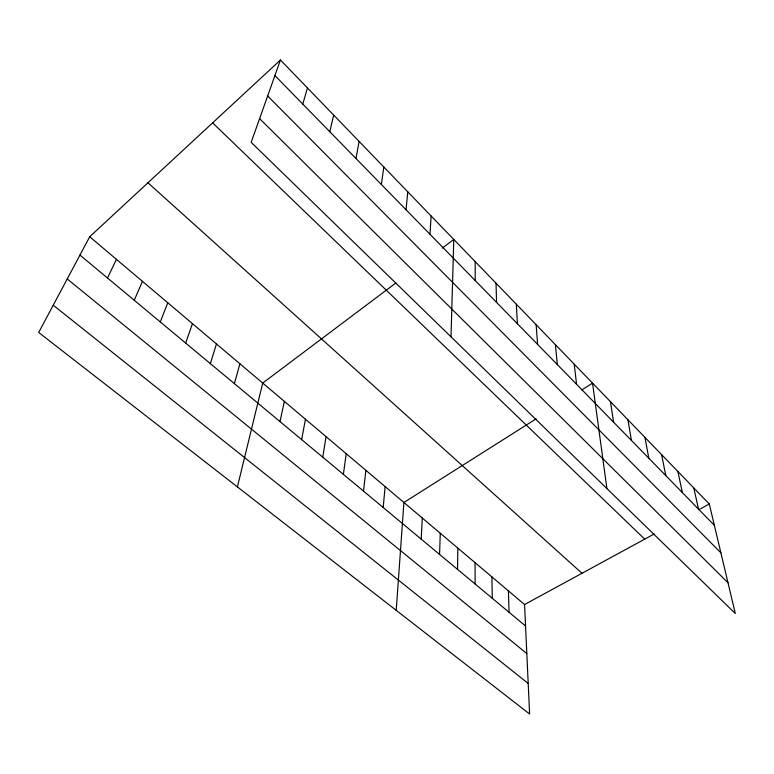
<?xml version="1.0" encoding="UTF-8"?>
<svg xmlns="http://www.w3.org/2000/svg" width="774" height="774" viewBox="0 0 774 774"><rect width="100%" height="100%" fill="white"/><g stroke="black" fill="none" stroke-linecap="round" stroke-linejoin="round"><path stroke-width="1.16" d="M457.521 569.364L457.86 548.118M451.01 336.825L453.777 239.447L442.264 248.106M439.564 554.407L440.271 533.238M421.201 539.12L422.294 518.029M429.986 234.261L431.108 215.975M396.22 610.338L403.912 502.481L536.101 418.85M383.188 507.492L385.113 486.585M406.04 209.744L407.801 191.836M363.519 491.113L365.879 470.321M343.385 474.356L346.21 453.68M381.379 184.502L383.807 166.99M322.768 457.192L326.067 436.652M355.972 158.506L359.107 141.419M301.647 439.613L305.459 419.218M280.004 421.607L284.348 401.358M329.782 131.696L333.681 115.094M237.405 486.914L262.725 383.072L395.843 283.003M234.396 383.643L239.892 363.761M302.779 104.064L307.471 87.955M210.354 363.625L216.468 343.946M185.663 343.066L192.436 323.629M280.459 59.995L251.173 142.329L735.3 613.511L709.294 504.009L280.459 59.995L89.716 236.747L38.7 332.481L529.61 714.005L524.559 604.533L89.716 236.747M160.305 321.965L167.774 302.76M134.25 300.283L142.455 281.349M107.48 277.992L116.439 259.348M581.758 389.961L592.545 383.13L606.903 488.539M524.559 604.533L654.194 533.992M698.835 509.698L709.294 504.009M53.232 305.208L528.197 683.461M67.232 278.95L526.823 653.566M79.954 255.081L525.556 625.992M147.95 182.78L582 573.273M212.618 122.853L644.694 539.159M259.609 118.606L727.995 582.745M267.669 95.957L720.884 552.81M274.925 75.552L714.354 525.314M693.765 487.93L698.545 509.128M677.869 471.472L682.358 492.564M661.606 454.638L665.785 475.604M644.955 437.397L648.815 458.227M627.908 419.74L631.42 440.425M610.444 401.658L613.598 422.188M574.211 364.138L576.582 384.301M555.403 344.672L557.357 364.622M536.121 324.703L537.62 344.43M516.335 304.221L517.371 323.696M508.412 590.872L509.089 612.282M496.028 283.197L496.569 302.411M491.916 576.92L492.274 598.283M475.188 261.612L475.207 280.546M475.072 562.669L475.091 583.983"/></g></svg>
